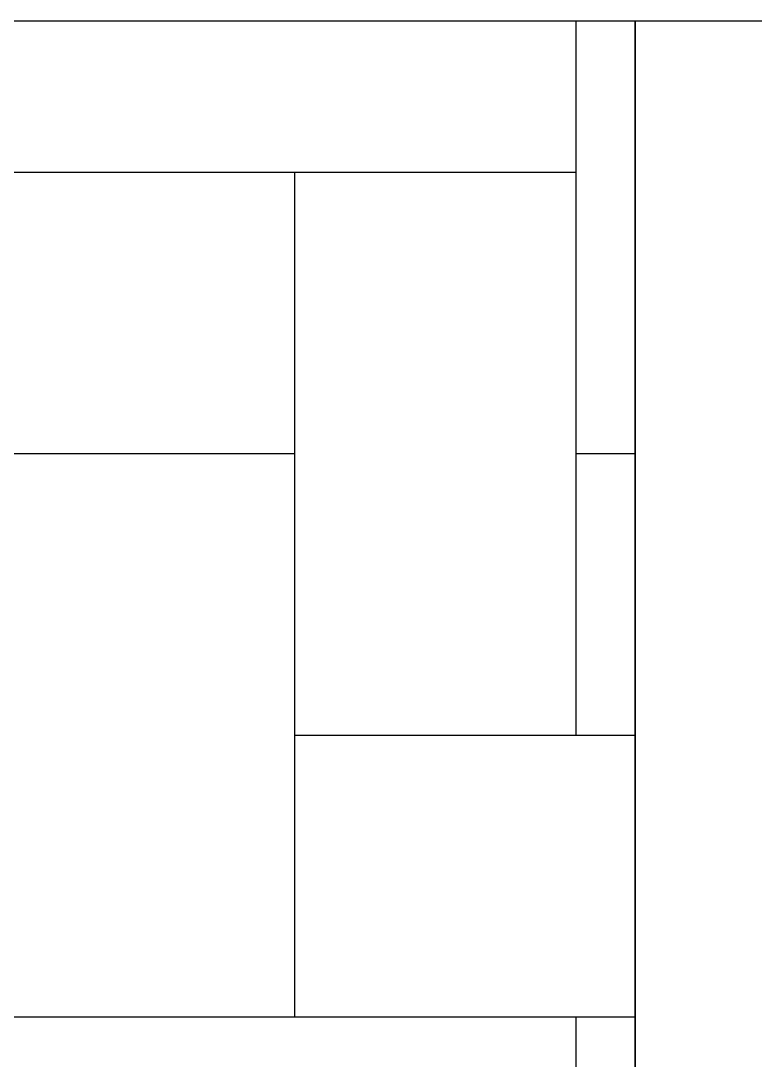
# Model space of a CAD drawing. Header units: millimetres. Extents: x 60.6 to 115.2, y 47.4 to 73.6.
# Drawn here: x 105.792 to 106.322, y 61.745 to 62.495 of the extents above; entities that cross this region are included whole.
import ezdxf

# ---------------------------------------------------------------- set-up
doc = ezdxf.new("R2010")
doc.units = ezdxf.units.MM
doc.layers.add('paving', color=251, linetype='Continuous', lineweight=30)

msp = doc.modelspace()

# ---------------------------------------------------------------- hatches: boundary and pattern name
at = {"layer": 'paving'}
h = msp.add_hatch(dxfattribs=at)
h.set_pattern_fill('AR-HBONE', color=139, scale=0.002, angle=135, style=0)
h.set_pattern_definition([(180, (682.4676096172876, -634.9973668928269), (-0.2032, -0.2032), [0.6096, -0.2032]), (270, (682.2644097557917, -634.9973668928269), (-0.2032, -0.2032), [0.6096, -0.2032])])
h.paths.add_polyline_path([(103.8816697428617, 52.64682692681663), (103.7167300207836, 52.16121646520969), (103.7167634067507, 52.6612168557491), (102.4853709657398, 52.66121672098586), (102.4026740521125, 52.66121685586052), (102.3306387737971, 52.66121685586666), (102.2353711825635, 52.66121685587473), (102.2353715593081, 53.26121709875497), (102.9353784925609, 53.26121672096258), (102.9353784440586, 54.6127304847389), (102.9353784070278, 55.6445939042078), (102.2353728456123, 55.64459390420791), (102.2353731353722, 56.18148644987366), (102.2353741067521, 56.84459471960463), (103.5353784578286, 56.84459369417618), (104.1353784578287, 56.84459369417618), (104.1353784578287, 57.78877907759443), (104.1353784578287, 59.24459369417616), (103.2271992883062, 59.24459369417616), (102.2353760838026, 59.24459476474681), (102.2353760838027, 60.44459369417621), (103.6506811378312, 60.44459369417609), (104.1353784854579, 60.44459369417609), (104.1353784854579, 62.00914356090982), (104.1353784854579, 62.49459369416388), (106.2353787113483, 62.49459369415729), (106.2353787113516, 62.14624485521404), (106.2353787113565, 61.64459337035601), (106.8462348913765, 61.64459337035601), (106.9378005593395, 61.64459337035601), (106.5302154088304, 60.44459369417621), (105.3353784854589, 60.44459369417621), (105.3353784854589, 59.56602858263034), (105.3353784854589, 58.71290528695499), (105.3353784854589, 58.04459369417623), (105.7150448878382, 58.04459369417623), (105.4170926807574, 57.16737196132533), (104.899874438184, 55.6445939042078), (104.485931597097, 55.6445939042078), (104.1353784854589, 55.6445939042078), (104.1353784854589, 55.00453722779798), (104.1353784854589, 54.22978878846266), (104.1353784854589, 53.8612167209626), (104.2941425600209, 53.8612167209626)])

# ---------------------------------------------------------------- linework, layer by layer
at = {"layer": 'paving', "color": 139}
for p, q in [((103.0353784854591, 62.49459369416752), (107.3321177425034, 62.49459369415456)), ((106.2353787113565, 61.64459337035601), (106.2353787113483, 62.49459369415729))]:
    msp.add_line(p, q, dxfattribs=at)
msp.add_lwpolyline([(104.1353784854579, 62.49459369416388), (106.2353787113483, 62.49459369415729), (106.2353787113516, 62.14624485521404), (106.2353787113565, 61.64459337035601), (106.8462348913765, 61.64459337035601), (106.9378005593395, 61.64459337035601), (106.5302154088304, 60.44459369417621), (105.3353784854589, 60.44459369417621), (105.3353784854589, 59.56602858263034), (105.3353784854589, 58.71290528695499), (105.3353784854589, 58.04459369417623), (105.7150448878382, 58.04459369417623), (105.4170926807574, 57.16737196132533), (104.899874438184, 55.6445939042078)], dxfattribs=at)

doc.saveas('drawing.dxf')
